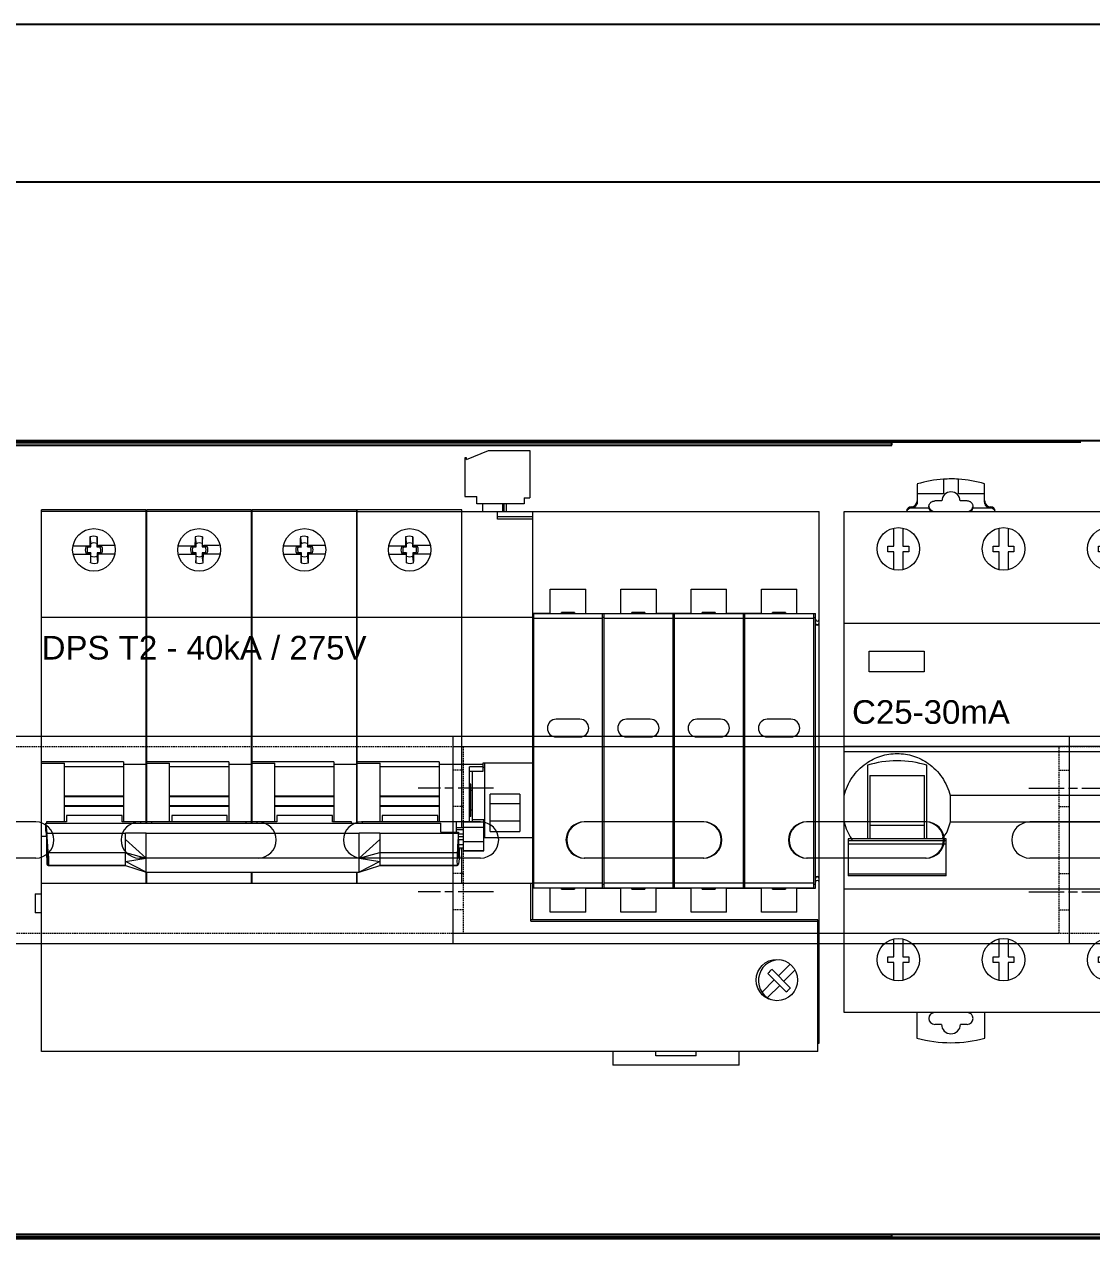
# Model space of a CAD drawing. Header units: millimetres. Extents: x 8199 to 54578, y -26210 to 18307.
# Drawn here: x 46517.7 to 46698.2, y -14717.5 to -14512 of the extents above; entities that cross this region are included whole.
import ezdxf

# ---------------------------------------------------------------- set-up
doc = ezdxf.new("R2010")
doc.units = ezdxf.units.MM
doc.header["$MEASUREMENT"] = 0
doc.linetypes.add('AM_ISO08W050x2', pattern=[9, 6, -0.75, 1.5, -0.75])
doc.linetypes.add('HIDDEN', pattern=[0.375, 0.25, -0.125])
for name, color, linetype, lineweight in [('Centros', 253, 'AM_ISO08W050x2', 15), ('ELECT-FUERZA-MOTRIZ', 170, 'Continuous', 20), ('Ocultas', 252, 'HIDDEN', 15), ('Perfil C1', 50, 'Continuous', 15)]:
    doc.layers.add(name, color=color, linetype=linetype, lineweight=lineweight)
doc.styles.add('Annotative', font='arial.ttf')

# ---------------------------------------------------------------- blocks, each defined once
blk = doc.blocks.new('A$C41F979FE')
at = {"layer": 'Centros'}
for p, q in [((12.78, 26.25), (0, 26.25)), ((253.95, 26.25), (266.73, 26.25)), ((12.78, 8.75), (0, 8.75)), ((253.95, 8.75), (266.73, 8.75))]:
    blk.add_line(p, q, dxfattribs=at)
at = {"layer": 'Ocultas'}
for p, q in [((259.12, 33.25), (5.87, 33.25)), ((7.62, 33.25), (7.62, 1.75)), ((259.12, 1.75), (259.12, 33.25)), ((7.62, 29.31), (5.87, 29.31)), ((259.12, 29.31), (260.87, 29.31)), ((7.62, 23.19), (5.87, 23.19)), ((259.12, 23.19), (260.87, 23.19)), ((7.62, 11.81), (5.87, 11.81)), ((259.12, 11.81), (260.87, 11.81)), ((7.62, 5.69), (5.87, 5.69)), ((259.12, 5.69), (260.87, 5.69)), ((5.87, 1.75), (259.12, 1.75))]:
    blk.add_line(p, q, dxfattribs=at)
at = {"layer": 'Perfil C1'}
for p, q in [((260.87, 35), (5.87, 35)), ((5.87, 35), (5.87, 0)), ((260.87, 0), (260.87, 35)), ((48.35, 20.56), (28.23, 20.56)), ((85.98, 20.56), (65.85, 20.56)), ((123.6, 20.56), (103.48, 20.56)), ((161.23, 20.56), (141.1, 20.56)), ((198.85, 20.56), (178.73, 20.56)), ((236.48, 20.56), (216.35, 20.56)), ((48.35, 14.44), (28.23, 14.44)), ((85.98, 14.44), (65.85, 14.44)), ((123.6, 14.44), (103.48, 14.44)), ((161.23, 14.44), (141.1, 14.44)), ((198.85, 14.44), (178.73, 14.44)), ((236.48, 14.44), (216.35, 14.44)), ((5.87, 0), (260.87, 0))]:
    blk.add_line(p, q, dxfattribs=at)
for centre, start, end in [((28.23, 17.5), 90, 270), ((48.35, 17.5), 270, 90), ((65.85, 17.5), 90, 270), ((85.98, 17.5), 270, 90), ((103.48, 17.5), 90, 270), ((123.6, 17.5), 270, 90), ((141.1, 17.5), 90, 270), ((161.23, 17.5), 270, 90), ((178.73, 17.5), 90, 270), ((198.85, 17.5), 270, 90), ((216.35, 17.5), 90, 270), ((236.48, 17.5), 270, 90)]:
    blk.add_arc(centre, 3.06, start, end, dxfattribs=at)
blk = doc.blocks.new('Descargador por sobretension')
at = {"layer": 'ELECT-FUERZA-MOTRIZ', "color": 7, "linetype": 'Continuous'}
for p, q in [((71.85, 100.2), (75.6, 101.7)), ((75.6, 101.7), (82.6, 101.7)), ((82.6, 101.7), (82.6, 93.7)), ((71.6, 100.45), (71.6, 93.95)), ((71.85, 100.45), (71.6, 100.45)), ((71.85, 100.2), (71.85, 100.45)), ((71.6, 93.95), (73.6, 93.95)), ((73.6, 92.7), (73.6, 93.95)), ((81.6, 92.7), (73.6, 92.7)), ((74.6, 92.7), (74.6, 91.4)), ((78, 91.4), (78, 92.7)), ((78.1, 92.7), (78.1, 91.4)), ((78.2, 92.7), (78.2, 91.4)), ((78.6, 92.7), (78.6, 91.4)), ((81.6, 93.7), (81.6, 92.7)), ((81.6, 93.7), (82.6, 93.7)), ((0, 0), (0, 91.7)), ((17.7, 91.7), (0, 91.7)), ((17.7, 91.4), (0, 91.4)), ((17.7, 38.66), (17.7, 91.7)), ((17.8, 38.66), (17.8, 91.7)), ((35.5, 91.7), (17.8, 91.7)), ((35.5, 91.4), (17.8, 91.4)), ((35.5, 38.66), (35.5, 91.7)), ((35.6, 38.66), (35.6, 91.7)), ((53.3, 91.7), (35.6, 91.7)), ((53.3, 91.4), (35.6, 91.4)), ((53.3, 38.66), (53.3, 91.7)), ((53.4, 38.66), (53.4, 91.7)), ((71.1, 91.7), (53.4, 91.7)), ((53.4, 91.4), (131.5, 91.4)), ((71.1, 37.94), (71.1, 91.7)), ((77.1, 90.1), (77.1, 91.4)), ((83.1, 90.5), (77.1, 90.5)), ((83.1, 22.28), (83.1, 91.4)), ((131.5, 1.4), (131.5, 91.4)), ((83.1, 90.1), (77.1, 90.1)), ((5.43, 85.57), (8.27, 85.59)), ((7.48, 85.42), (8.27, 85.44)), ((8.31, 84.32), (7.5, 84.33)), ((7.73, 84.36), (7.81, 84.37)), ((8, 84.37), (7.81, 84.37)), ((8.27, 85.59), (8.27, 85.44)), ((8.27, 85.44), (8.33, 85.41)), ((8.34, 84.38), (8.31, 84.32)), ((8.32, 84.2), (8.31, 84.32)), ((8.34, 84.22), (8.34, 84.38)), ((9.36, 85.95), (9.36, 85.58)), ((9.36, 85.58), (9.36, 85.42)), ((9.36, 85.42), (9.39, 85.48)), ((9.37, 84.39), (9.43, 84.36)), ((9.38, 85.6), (9.43, 85.61)), ((9.38, 85.6), (9.39, 85.48)), ((9.39, 85.48), (10.2, 85.47)), ((10.22, 84.38), (9.43, 84.36)), ((9.43, 84.21), (9.43, 84.36)), ((9.44, 85.62), (9.61, 85.62)), ((9.7, 85.43), (9.89, 85.43)), ((9.97, 85.44), (9.89, 85.43)), ((12.25, 85.63), (9.95, 85.61)), ((23.23, 85.57), (26.07, 85.59)), ((25.28, 85.42), (26.07, 85.44)), ((26.11, 84.32), (25.3, 84.33)), ((25.53, 84.36), (25.61, 84.37)), ((25.8, 84.37), (25.61, 84.37)), ((26.07, 85.59), (26.07, 85.44)), ((26.07, 85.44), (26.13, 85.41)), ((26.14, 84.38), (26.11, 84.32)), ((26.12, 84.2), (26.11, 84.32)), ((26.14, 84.22), (26.14, 84.38)), ((27.16, 85.95), (27.16, 85.58)), ((27.16, 85.58), (27.16, 85.42)), ((27.16, 85.42), (27.19, 85.48)), ((27.17, 84.39), (27.23, 84.36)), ((27.18, 85.6), (27.23, 85.61)), ((27.18, 85.6), (27.19, 85.48)), ((27.19, 85.48), (28, 85.47)), ((28.02, 84.38), (27.23, 84.36)), ((27.23, 84.21), (27.23, 84.36)), ((27.24, 85.62), (27.41, 85.62)), ((27.5, 85.43), (27.69, 85.43)), ((27.77, 85.44), (27.69, 85.43)), ((30.05, 85.63), (27.75, 85.61)), ((41.03, 85.57), (43.87, 85.59)), ((43.08, 85.42), (43.87, 85.44)), ((43.91, 84.32), (43.1, 84.33)), ((43.33, 84.36), (43.41, 84.37)), ((43.6, 84.37), (43.41, 84.37)), ((43.87, 85.59), (43.87, 85.44)), ((43.87, 85.44), (43.93, 85.41)), ((43.94, 84.38), (43.91, 84.32)), ((43.92, 84.2), (43.91, 84.32)), ((43.94, 84.22), (43.94, 84.38)), ((44.96, 85.95), (44.96, 85.58)), ((44.96, 85.58), (44.96, 85.42)), ((44.96, 85.42), (44.99, 85.48)), ((44.97, 84.39), (45.03, 84.36)), ((44.98, 85.6), (45.03, 85.61)), ((44.98, 85.6), (44.99, 85.48)), ((44.99, 85.48), (45.8, 85.47)), ((45.82, 84.38), (45.03, 84.36)), ((45.03, 84.21), (45.03, 84.36)), ((45.04, 85.62), (45.21, 85.62)), ((45.3, 85.43), (45.49, 85.43)), ((45.57, 85.44), (45.49, 85.43)), ((47.85, 85.63), (45.55, 85.61)), ((58.83, 85.57), (61.67, 85.59)), ((60.88, 85.42), (61.67, 85.44)), ((61.71, 84.32), (60.9, 84.33)), ((61.13, 84.36), (61.21, 84.37)), ((61.4, 84.37), (61.21, 84.37)), ((61.67, 85.59), (61.67, 85.44)), ((61.67, 85.44), (61.73, 85.41)), ((61.74, 84.38), (61.71, 84.32)), ((61.72, 84.2), (61.71, 84.32)), ((61.74, 84.22), (61.74, 84.38)), ((62.76, 85.95), (62.76, 85.58)), ((62.76, 85.58), (62.76, 85.42)), ((62.76, 85.42), (62.79, 85.48)), ((62.77, 84.39), (62.83, 84.36)), ((62.78, 85.6), (62.83, 85.61)), ((62.78, 85.6), (62.79, 85.48)), ((62.79, 85.48), (63.6, 85.47)), ((63.62, 84.38), (62.83, 84.36)), ((62.83, 84.21), (62.83, 84.36)), ((62.84, 85.62), (63.01, 85.62)), ((63.1, 85.43), (63.29, 85.43)), ((63.37, 85.44), (63.29, 85.43)), ((65.65, 85.63), (63.35, 85.61)), ((5.45, 84.17), (7.75, 84.19)), ((8.32, 84.2), (8.27, 84.19)), ((8.34, 83.85), (8.34, 84.22)), ((9.43, 84.21), (12.27, 84.23)), ((23.25, 84.17), (25.55, 84.19)), ((26.12, 84.2), (26.07, 84.19)), ((26.14, 83.85), (26.14, 84.22)), ((27.23, 84.21), (30.07, 84.23)), ((41.05, 84.17), (43.35, 84.19)), ((43.92, 84.2), (43.87, 84.19)), ((43.94, 83.85), (43.94, 84.22)), ((45.03, 84.21), (47.87, 84.23)), ((58.85, 84.17), (61.15, 84.19)), ((61.72, 84.2), (61.67, 84.19)), ((61.74, 83.85), (61.74, 84.22)), ((62.83, 84.21), (65.67, 84.23)), ((86.05, 74.1), (86.05, 78.23)), ((86.05, 78.23), (92.05, 78.23)), ((92.05, 74.1), (92.05, 78.23)), ((97.95, 78.23), (103.95, 78.23)), ((97.95, 74.1), (97.95, 78.23)), ((103.95, 78.23), (103.95, 74.1)), ((109.85, 78.23), (115.85, 78.23)), ((109.85, 74.1), (109.85, 78.23)), ((115.85, 74.1), (115.85, 78.23)), ((121.75, 78.23), (127.75, 78.23)), ((121.75, 74.1), (121.75, 78.23)), ((127.75, 74.1), (127.75, 78.23)), ((86.05, 74.15), (83.1, 74.15)), ((83.2, 74.1), (83.2, 27.7)), ((94.9, 74.1), (83.2, 74.1)), ((87.95, 74.1), (87.95, 74.3)), ((90.15, 74.3), (87.95, 74.3)), ((90.15, 74.3), (90.15, 74.1)), ((92.05, 74.15), (97.95, 74.15)), ((94.9, 27.7), (94.9, 74.1)), ((106.8, 74.1), (95.1, 74.1)), ((95.1, 74.1), (95.1, 27.7)), ((102.05, 74.3), (99.85, 74.3)), ((99.85, 74.1), (99.85, 74.3)), ((102.05, 74.3), (102.05, 74.1)), ((109.85, 74.15), (103.95, 74.15)), ((106.8, 27.7), (106.8, 74.1)), ((118.7, 74.1), (107, 74.1)), ((107, 74.1), (107, 27.7)), ((113.95, 74.3), (111.75, 74.3)), ((111.75, 74.1), (111.75, 74.3)), ((113.95, 74.3), (113.95, 74.1)), ((121.75, 74.15), (115.85, 74.15)), ((118.7, 27.7), (118.7, 74.1)), ((130.6, 74.1), (118.9, 74.1)), ((118.9, 74.1), (118.9, 27.7)), ((125.85, 74.3), (123.65, 74.3)), ((123.65, 74.1), (123.65, 74.3)), ((125.85, 74.3), (125.85, 74.1)), ((127.75, 74.15), (130.9, 74.15)), ((130.6, 27.7), (130.6, 74.1)), ((130.9, 27.65), (130.9, 74.15)), ((0, 73.5), (17.7, 73.5)), ((17.8, 73.5), (35.5, 73.5)), ((35.6, 73.5), (53.3, 73.5)), ((53.4, 73.5), (83.1, 73.5)), ((83.2, 73.45), (83.1, 73.45)), ((83.2, 73.33), (94.9, 73.33)), ((95.1, 73.45), (94.9, 73.45)), ((95.1, 73.33), (106.8, 73.33)), ((107, 73.45), (106.8, 73.45)), ((107, 73.33), (118.7, 73.33)), ((118.9, 73.45), (118.7, 73.45)), ((118.9, 73.33), (130.6, 73.33)), ((130.6, 73.45), (130.9, 73.45)), ((91.05, 56.23), (87.05, 56.23)), ((102.95, 56.23), (98.95, 56.23)), ((114.85, 56.23), (110.85, 56.23)), ((126.75, 56.23), (122.75, 56.23)), ((87.05, 53.23), (91.05, 53.23)), ((98.95, 53.23), (102.95, 53.23)), ((110.85, 53.23), (114.85, 53.23)), ((122.75, 53.23), (126.75, 53.23)), ((13.85, 49.02), (0, 49.02)), ((0, 48.78), (3.85, 48.78)), ((3.85, 38.86), (3.85, 48.78)), ((3.85, 48.22), (13.85, 48.22)), ((13.85, 49.02), (13.85, 38.86)), ((13.85, 48.61), (17.7, 48.61)), ((31.65, 49.02), (17.8, 49.02)), ((17.8, 48.78), (21.65, 48.78)), ((21.65, 38.86), (21.65, 48.78)), ((21.65, 48.22), (31.65, 48.22)), ((31.65, 49.02), (31.65, 38.86)), ((31.65, 48.61), (35.5, 48.61)), ((49.45, 49.02), (35.6, 49.02)), ((35.6, 48.78), (39.45, 48.78)), ((39.45, 38.86), (39.45, 48.78)), ((39.45, 48.22), (49.45, 48.22)), ((49.45, 49.02), (49.45, 38.86)), ((49.45, 48.61), (53.3, 48.61)), ((67.25, 49.02), (53.4, 49.02)), ((53.4, 48.78), (57.25, 48.78)), ((57.25, 38.86), (57.25, 48.78)), ((57.25, 48.22), (67.25, 48.22)), ((67.25, 49.02), (67.25, 38.86)), ((67.25, 48.61), (74.7, 48.61)), ((74.7, 48.18), (72.4, 48.18)), ((72.4, 38.9), (72.4, 48.18)), ((72.4, 47.47), (74.7, 47.47)), ((72.8, 47.47), (72.8, 38.9)), ((74.7, 48.84), (83.1, 48.84)), ((74.7, 47.47), (74.7, 48.84)), ((74.7, 48.1), (74.9, 48.1)), ((74.9, 48.84), (74.9, 36.16)), ((72.6, 45.25), (72.4, 45.25)), ((72.6, 39.75), (72.6, 45.25)), ((13.85, 43.19), (3.85, 43.19)), ((31.65, 43.19), (21.65, 43.19)), ((49.45, 43.19), (39.45, 43.19)), ((67.25, 43.19), (57.25, 43.19)), ((72.8, 44.15), (72.6, 44.15)), ((80.9, 43.55), (75.9, 43.55)), ((75.9, 37.24), (75.9, 43.55)), ((80.9, 43.55), (80.9, 37.24)), ((3.85, 43.15), (13.85, 43.15)), ((13.85, 41.56), (3.85, 41.56)), ((3.85, 41.51), (13.85, 41.51)), ((21.65, 43.15), (31.65, 43.15)), ((31.65, 41.56), (21.65, 41.56)), ((21.65, 41.51), (31.65, 41.51)), ((39.45, 43.15), (49.45, 43.15)), ((49.45, 41.56), (39.45, 41.56)), ((39.45, 41.51), (49.45, 41.51)), ((57.25, 43.15), (67.25, 43.15)), ((67.25, 41.56), (57.25, 41.56)), ((57.25, 41.51), (67.25, 41.51)), ((75.9, 42), (80.9, 42)), ((4.2, 39.94), (4.2, 38.86)), ((13.6, 39.94), (4.2, 39.94)), ((13.6, 38.86), (13.6, 39.94)), ((22, 39.94), (22, 38.86)), ((31.4, 39.94), (22, 39.94)), ((31.4, 38.86), (31.4, 39.94)), ((39.8, 39.94), (39.8, 38.86)), ((49.2, 39.94), (39.8, 39.94)), ((49.2, 38.86), (49.2, 39.94)), ((57.6, 39.94), (57.6, 38.86)), ((67, 39.94), (57.6, 39.94)), ((67, 38.86), (67, 39.94)), ((72.6, 39.75), (72.4, 39.75)), ((72.8, 40.85), (72.6, 40.85)), ((74.8, 39.19), (72.8, 39.19)), ((74.8, 33.96), (74.8, 39.19)), ((0.7, 37.31), (0.7, 38.66)), ((0.7, 38.66), (67.5, 38.66)), ((0.7, 38.65), (67.5, 38.65)), ((0.7, 38.52), (0.88, 36.95)), ((0.7, 37.31), (0.89, 35.78)), ((0.8, 38.86), (0.8, 38.66)), ((4.2, 38.86), (0.8, 38.86)), ((16.8, 38.86), (13.6, 38.86)), ((16.8, 38.66), (16.8, 38.86)), ((18.6, 38.86), (18.6, 38.66)), ((22, 38.86), (18.6, 38.86)), ((34.6, 38.86), (31.4, 38.86)), ((34.6, 38.66), (34.6, 38.86)), ((36.4, 38.86), (36.4, 38.66)), ((39.8, 38.86), (36.4, 38.86)), ((52.4, 38.86), (49.2, 38.86)), ((52.4, 38.66), (52.4, 38.86)), ((54.2, 38.86), (54.2, 38.66)), ((57.6, 38.86), (54.2, 38.86)), ((70.2, 38.86), (67, 38.86)), ((67.5, 37.15), (67.5, 38.66)), ((67.5, 37.15), (70.54, 37.15)), ((70.2, 37.15), (70.2, 38.86)), ((70.2, 37.94), (71.3, 37.94)), ((70.2, 37.55), (71.3, 37.55)), ((70.54, 37.15), (70.52, 36.95)), ((70.54, 36), (70.54, 37.15)), ((71.3, 38.9), (74.8, 38.9)), ((71.3, 38.9), (71.3, 33.96)), ((71.3, 37.98), (74.8, 37.98)), ((80.9, 39), (75.9, 39)), ((75.9, 37.24), (80.9, 37.24)), ((0.81, 36.39), (0, 36.39)), ((0.8, 36.49), (0.8, 32.83)), ((0.89, 35.64), (0.8, 35.64)), ((0.88, 36.95), (14.2, 36.95)), ((0.89, 32.83), (0.89, 35.78)), ((14.2, 31.46), (14.2, 36.95)), ((17.7, 36.93), (14.2, 36.95)), ((14.2, 35.89), (17.7, 32.72)), ((17.7, 28.5), (17.7, 36.93)), ((17.7, 36.93), (53.7, 36.93)), ((57.2, 36.95), (53.7, 36.93)), ((53.7, 30.33), (53.7, 36.93)), ((53.7, 32.72), (57.2, 35.89)), ((57.2, 36.95), (70.52, 36.95)), ((57.2, 36.95), (57.2, 31.46)), ((70.51, 35.78), (70.54, 36)), ((70.51, 35.78), (70.51, 32.83)), ((71.3, 34.98), (70.51, 34.98)), ((70.53, 35.87), (71.3, 35.87)), ((71.3, 36.76), (70.54, 36.76)), ((70.54, 36.37), (71.3, 36.37)), ((71.3, 35.54), (74.8, 35.54)), ((74.8, 36.9), (74.9, 36.9)), ((83.1, 36.16), (74.8, 36.16)), ((1.03, 33.96), (1.13, 33.06)), ((1.1, 33.67), (14.2, 33.67)), ((1.15, 33.04), (1.15, 31.64)), ((14.2, 33.67), (17.7, 32.72)), ((53.7, 32.72), (57.2, 33.67)), ((57.2, 33.67), (70.3, 33.67)), ((70.51, 34.48), (71.3, 34.48)), ((70.7, 34.32), (70.51, 32.83)), ((70.7, 33.12), (70.52, 31.71)), ((70.7, 33.12), (70.7, 34.48)), ((71.1, 28.5), (71.1, 34.48)), ((71.3, 33.97), (74.8, 33.97)), ((74.8, 33.96), (71.3, 33.96)), ((0.89, 32.83), (0.8, 32.83)), ((0.86, 32.83), (0.86, 31.89)), ((0.86, 31.89), (0.88, 31.71)), ((0.89, 32.83), (0.88, 32.84)), ((1.15, 32.46), (1.03, 32.38)), ((1.03, 32.38), (1.13, 31.63)), ((1.1, 31.5), (1.04, 31.46)), ((14.2, 31.46), (1.04, 31.46)), ((1.1, 31.5), (14.2, 31.5)), ((14.2, 32.18), (17.7, 32.72)), ((17.7, 30.33), (14.2, 32.18)), ((14.2, 31.5), (17.7, 30.33)), ((14.2, 31.46), (17.7, 30.33)), ((53.7, 32.72), (17.7, 32.72)), ((53.7, 32.72), (57.2, 32.18)), ((57.2, 32.18), (53.7, 30.33)), ((53.7, 30.33), (57.2, 31.5)), ((53.7, 30.33), (57.2, 31.46)), ((57.2, 31.5), (70.3, 31.5)), ((70.36, 31.46), (57.2, 31.46)), ((70.36, 31.46), (70.3, 31.5)), ((17.7, 30.33), (53.7, 30.33)), ((17.8, 28.5), (17.8, 30.33)), ((35.5, 28.5), (35.5, 30.33)), ((35.6, 28.5), (35.6, 30.33)), ((53.3, 28.5), (53.3, 30.33)), ((53.4, 28.5), (53.4, 30.33)), ((0, 28.5), (83.1, 28.5)), ((82.73, 22.05), (82.73, 28.5)), ((83.2, 28.35), (83.1, 28.35)), ((86.05, 27.65), (83.1, 27.65)), ((94.9, 28.47), (83.2, 28.47)), ((83.2, 27.7), (94.9, 27.7)), ((86.05, 23.57), (86.05, 27.7)), ((87.95, 27.5), (87.95, 27.7)), ((87.95, 27.5), (90.15, 27.5)), ((90.15, 27.7), (90.15, 27.5)), ((92.05, 23.57), (92.05, 27.7)), ((92.05, 27.65), (97.95, 27.65)), ((94.9, 28.35), (95.1, 28.35)), ((106.8, 28.47), (95.1, 28.47)), ((95.1, 27.7), (106.8, 27.7)), ((97.95, 23.57), (97.95, 27.7)), ((99.85, 27.5), (99.85, 27.7)), ((99.85, 27.5), (102.05, 27.5)), ((102.05, 27.7), (102.05, 27.5)), ((103.95, 23.57), (103.95, 27.7)), ((103.95, 27.65), (109.85, 27.65)), ((106.8, 28.35), (107, 28.35)), ((118.7, 28.47), (107, 28.47)), ((107, 27.7), (118.7, 27.7)), ((109.85, 23.57), (109.85, 27.7)), ((111.75, 27.5), (111.75, 27.7)), ((111.75, 27.5), (113.95, 27.5)), ((113.95, 27.7), (113.95, 27.5)), ((115.85, 23.57), (115.85, 27.7)), ((115.85, 27.65), (121.75, 27.65)), ((118.7, 28.35), (118.9, 28.35)), ((130.6, 28.47), (118.9, 28.47)), ((118.9, 27.7), (130.6, 27.7)), ((121.75, 23.57), (121.75, 27.7)), ((123.65, 27.5), (123.65, 27.7)), ((123.65, 27.5), (125.85, 27.5)), ((125.85, 27.7), (125.85, 27.5)), ((127.75, 23.57), (127.75, 27.7)), ((127.75, 27.65), (130.9, 27.65)), ((130.6, 28.35), (130.9, 28.35)), ((-1.1, 26.7), (-1.1, 23.5)), ((-1.1, 26.7), (0, 26.7)), ((0, 23.5), (-1.1, 23.5)), ((92.05, 23.57), (86.05, 23.57)), ((103.95, 23.57), (97.95, 23.57)), ((115.85, 23.57), (109.85, 23.57)), ((127.75, 23.57), (121.75, 23.57)), ((131.28, 22.28), (82.73, 22.28)), ((82.73, 22.05), (131.28, 22.05)), ((131.28, 0), (131.28, 22.28)), ((126.54, 14.71), (124.64, 12.81)), ((122.86, 13.19), (125.94, 10.1)), ((126.64, 10.81), (123.56, 13.89)), ((127.43, 13.76), (125.56, 11.89)), ((123.94, 12.11), (121.88, 10.05)), ((124.86, 11.19), (122.86, 9.19)), ((131.28, 0), (0, 0)), ((96.6, 0), (96.6, -2.3)), ((103.9, -0.7), (103.9, 0)), ((110.7, -0.7), (110.7, 0)), ((118, -2.3), (118, 0)), ((131.28, 1.4), (131.5, 1.4)), ((110.7, -0.7), (103.9, -0.7)), ((118, -2.3), (96.6, -2.3))]:
    blk.add_line(p, q, dxfattribs=at)
for centre, radius in [((8.85, 84.9), 3.6), ((26.65, 84.9), 3.6), ((44.45, 84.9), 3.6), ((62.25, 84.9), 3.6), ((124.37, 12.1), 3.5)]:
    blk.add_circle(centre, radius, dxfattribs=at)
for centre, radius, start, end in [((108.27, 83.86), 100.15, 178.1533, 179.0065), ((8.85, 84.9), 2.29, 75.993, 107.3087), ((304.57, 75.35), 295.4, 177.7167, 177.9432), ((-233, 80.77), 242.48, 1.1464, 1.501), ((126.07, 83.86), 100.15, 178.1533, 179.0065), ((26.65, 84.9), 2.29, 75.993, 107.3087), ((322.37, 75.35), 295.4, 177.7167, 177.9432), ((-215.2, 80.77), 242.48, 1.1464, 1.501), ((143.87, 83.86), 100.15, 178.1533, 179.0065), ((44.45, 84.9), 2.29, 75.993, 107.3087), ((340.17, 75.35), 295.4, 177.7167, 177.9432), ((-197.4, 80.77), 242.48, 1.1464, 1.501), ((161.67, 83.86), 100.15, 178.1533, 179.0065), ((62.25, 84.9), 2.29, 75.993, 107.3087), ((357.97, 75.35), 295.4, 177.7167, 177.9432), ((-179.6, 80.77), 242.48, 1.1464, 1.501), ((8.85, 84.9), 1.47, 159.218, 202.9318), ((8.85, 84.9), 1.17, 154.1801, 207.098), ((8, 247.43), 162.02, 269.9273, 270.1172), ((9.46, 41.6), 42.8, 91.5043, 91.96), ((8.85, 84.9), 1.17, 64.1801, 117.098), ((8.24, 128.2), 42.8, 271.5043, 271.96), ((9.7, -77.63), 162.02, 89.9273, 90.1172), ((7.76, -17.2), 102.84, 88.7782, 88.9673), ((8.85, 84.9), 1.17, 334.1801, 27.098), ((8.85, 84.9), 1.47, 339.218, 22.9318), ((26.65, 84.9), 1.47, 159.218, 202.9318), ((26.65, 84.9), 1.17, 154.1801, 207.098), ((25.8, 247.43), 162.02, 269.9273, 270.1172), ((27.26, 41.6), 42.8, 91.5043, 91.96), ((26.65, 84.9), 1.17, 64.1801, 117.098), ((26.04, 128.2), 42.8, 271.5043, 271.96), ((27.5, -77.63), 162.02, 89.9273, 90.1172), ((25.56, -17.2), 102.84, 88.7782, 88.9673), ((26.65, 84.9), 1.17, 334.1801, 27.098), ((26.65, 84.9), 1.47, 339.218, 22.9318), ((44.45, 84.9), 1.47, 159.218, 202.9318), ((44.45, 84.9), 1.17, 154.1801, 207.098), ((43.6, 247.43), 162.02, 269.9273, 270.1172), ((45.06, 41.6), 42.8, 91.5043, 91.96), ((44.45, 84.9), 1.17, 64.1801, 117.098), ((43.84, 128.2), 42.8, 271.5043, 271.96), ((45.3, -77.63), 162.02, 89.9273, 90.1172), ((43.36, -17.2), 102.84, 88.7782, 88.9673), ((44.45, 84.9), 1.17, 334.1801, 27.098), ((44.45, 84.9), 1.47, 339.218, 22.9318), ((62.25, 84.9), 1.47, 159.218, 202.9318), ((62.25, 84.9), 1.17, 154.1801, 207.098), ((61.4, 247.43), 162.02, 269.9273, 270.1172), ((62.86, 41.6), 42.8, 91.5043, 91.96), ((62.25, 84.9), 1.17, 64.1801, 117.098), ((61.64, 128.2), 42.8, 271.5043, 271.96), ((63.1, -77.63), 162.02, 89.9273, 90.1172), ((61.16, -17.2), 102.84, 88.7782, 88.9673), ((62.25, 84.9), 1.17, 334.1801, 27.098), ((62.25, 84.9), 1.47, 339.218, 22.9318), ((9.95, 187.38), 103.22, 268.7784, 269.0615), ((255.66, 89.15), 247.45, 181.1499, 181.4974), ((-286.87, 94.45), 295.4, 357.7167, 357.9432), ((8.85, 84.9), 2.29, 255.993, 287.3087), ((8.85, 84.9), 1.17, 244.1801, 297.098), ((-88.61, 85.89), 98.19, 358.1448, 359.015), ((27.75, 187.38), 103.22, 268.7784, 269.0615), ((273.46, 89.15), 247.45, 181.1499, 181.4974), ((-269.07, 94.45), 295.4, 357.7167, 357.9432), ((26.65, 84.9), 2.29, 255.993, 287.3087), ((26.65, 84.9), 1.17, 244.1801, 297.098), ((-70.81, 85.89), 98.19, 358.1448, 359.015), ((45.55, 187.38), 103.22, 268.7784, 269.0615), ((291.26, 89.15), 247.45, 181.1499, 181.4974), ((-251.27, 94.45), 295.4, 357.7167, 357.9432), ((44.45, 84.9), 2.29, 255.993, 287.3087), ((44.45, 84.9), 1.17, 244.1801, 297.098), ((-53.01, 85.89), 98.19, 358.1448, 359.015), ((63.35, 187.38), 103.22, 268.7784, 269.0615), ((309.06, 89.15), 247.45, 181.1499, 181.4974), ((-233.47, 94.45), 295.4, 357.7167, 357.9432), ((62.25, 84.9), 2.29, 255.993, 287.3087), ((62.25, 84.9), 1.17, 244.1801, 297.098), ((-35.21, 85.89), 98.19, 358.1448, 359.015), ((131.2, 72.45), 0.3, 180, 0), ((87.05, 54.73), 1.5, 90, 270), ((91.05, 54.73), 1.5, 270, 90), ((98.95, 54.73), 1.5, 90, 270), ((102.95, 54.73), 1.5, 270, 90), ((110.85, 54.73), 1.5, 90, 270), ((114.85, 54.73), 1.5, 270, 90), ((122.75, 54.73), 1.5, 90, 270), ((126.75, 54.73), 1.5, 270, 90), ((131.2, 29.35), 0.3, 0, 180), ((124.75, 12), 3.5, 78.3629, 246.7044), ((124.75, 12), 2.24, 122.0816, 147.9183), ((124.75, 12), 2.24, 302.0816, 327.9183)]:
    blk.add_arc(centre, radius, start, end, dxfattribs=at)
for centre, major_axis, ratio, start_param, end_param in [((131.2, 73.15), (0, 0.301), 0.996195, -4.712389, -1.570796), ((0.33, 34.73), (-0.72, 11.55), 0.061184, -1.666363, -1.381038), ((71.07, 34.73), (0.72, 11.55), 0.061184, 1.381038, 1.666363), ((1.02, 33.24), (-0.07, 1.13), 0.061178, 5.39731, 8.714104), ((0.94, 33.89), (-0.15, 2.4), 0.061184, -1.926758, -1.666363), ((2.15, 33.89), (2.21, -2.21), 0.418388, -1.614918, -1.604315), ((70.46, 33.89), (0.15, 2.4), 0.061184, -4.616823, -3.215276), ((0.33, 43.01), (-0.72, 11.55), 0.061184, -3.353234, -3.145419), ((0.94, 33.89), (-0.15, 2.4), 0.061184, -3.067909, -2.807514), ((2.15, 33.89), (2.21, 2.21), 0.418388, -2.407431, -2.396828), ((71.07, 43.01), (0.72, 11.55), 0.061184, -3.137766, -2.929952), ((131.2, 28.65), (0, 0.301), 0.996195, -1.570796, 1.570796)]:
    blk.add_ellipse(centre, major_axis=major_axis, ratio=ratio, start_param=start_param, end_param=end_param, dxfattribs=at)
for points, knots in [([(8.17, 87.08), (8.18, 86.99), (8.23, 86.61), (8.28, 86.23), (8.32, 85.94)], [0, 0, 0, 0, 0.247369, 1, 1, 1, 1]), ([(25.97, 87.08), (25.98, 86.99), (26.03, 86.61), (26.08, 86.23), (26.12, 85.94)], [0, 0, 0, 0, 0.247369, 1, 1, 1, 1]), ([(43.77, 87.08), (43.78, 86.99), (43.83, 86.61), (43.88, 86.23), (43.92, 85.94)], [0, 0, 0, 0, 0.247369, 1, 1, 1, 1]), ([(61.57, 87.08), (61.58, 86.99), (61.63, 86.61), (61.68, 86.23), (61.72, 85.94)], [0, 0, 0, 0, 0.247369, 1, 1, 1, 1]), ([(8.33, 85.41), (8.33, 85.46), (8.33, 85.63), (8.32, 85.81), (8.32, 85.94)], [0, 0, 0, 0, 0.255821, 1, 1, 1, 1]), ([(9.37, 84.39), (9.37, 84.34), (9.37, 84.17), (9.38, 83.99), (9.38, 83.86)], [0, 0, 0, 0, 0.255821, 1, 1, 1, 1]), ([(26.13, 85.41), (26.13, 85.46), (26.13, 85.63), (26.12, 85.81), (26.12, 85.94)], [0, 0, 0, 0, 0.255821, 1, 1, 1, 1]), ([(27.17, 84.39), (27.17, 84.34), (27.17, 84.17), (27.18, 83.99), (27.18, 83.86)], [0, 0, 0, 0, 0.255821, 1, 1, 1, 1]), ([(43.93, 85.41), (43.93, 85.46), (43.93, 85.63), (43.92, 85.81), (43.92, 85.94)], [0, 0, 0, 0, 0.255821, 1, 1, 1, 1]), ([(44.97, 84.39), (44.97, 84.34), (44.97, 84.17), (44.98, 83.99), (44.98, 83.86)], [0, 0, 0, 0, 0.255821, 1, 1, 1, 1]), ([(61.73, 85.41), (61.73, 85.46), (61.73, 85.63), (61.72, 85.81), (61.72, 85.94)], [0, 0, 0, 0, 0.255821, 1, 1, 1, 1]), ([(62.77, 84.39), (62.77, 84.34), (62.77, 84.17), (62.78, 83.99), (62.78, 83.86)], [0, 0, 0, 0, 0.255821, 1, 1, 1, 1]), ([(9.53, 82.72), (9.52, 82.81), (9.47, 83.19), (9.42, 83.57), (9.38, 83.86)], [0, 0, 0, 0, 0.247369, 1, 1, 1, 1]), ([(27.33, 82.72), (27.32, 82.81), (27.27, 83.19), (27.22, 83.57), (27.18, 83.86)], [0, 0, 0, 0, 0.247369, 1, 1, 1, 1]), ([(45.13, 82.72), (45.12, 82.81), (45.07, 83.19), (45.02, 83.57), (44.98, 83.86)], [0, 0, 0, 0, 0.247369, 1, 1, 1, 1]), ([(62.93, 82.72), (62.92, 82.81), (62.87, 83.19), (62.82, 83.57), (62.78, 83.86)], [0, 0, 0, 0, 0.247369, 1, 1, 1, 1]), ([(130.9, 72.54), (130.9, 72.47), (130.96, 72.31), (131.12, 72.25), (131.2, 72.25)], [0, 0, 0, 0, 0.499326, 1, 1, 1, 1]), ([(131.2, 72.25), (131.28, 72.25), (131.44, 72.31), (131.5, 72.47), (131.5, 72.54)], [0, 0, 0, 0, 0.500674, 1, 1, 1, 1]), ([(131.2, 29.55), (131.12, 29.55), (130.96, 29.49), (130.9, 29.33), (130.9, 29.26)], [0, 0, 0, 0, 0.500674, 1, 1, 1, 1]), ([(131.5, 29.26), (131.5, 29.33), (131.44, 29.49), (131.28, 29.55), (131.2, 29.55)], [0, 0, 0, 0, 0.499326, 1, 1, 1, 1])]:
    blk.add_open_spline(points, degree=3, knots=knots, dxfattribs=at)
at = {"layer": 'ELECT-FUERZA-MOTRIZ', "style": 'Annotative'}
blk.add_attdef('DESCARGADOR', (0, 66.34), '', height=4, dxfattribs=at)
blk = doc.blocks.new('Disyunto Diferencial 4P')
at = {"layer": 'ELECT-FUERZA-MOTRIZ', "color": 0, "linetype": 'Continuous'}
for p, q in [((12.35, 4.64), (12.35, 3)), ((16.8, 5.46), (16.8, 3)), ((19.3, 3), (19.3, 5.47)), ((23.75, 3), (23.75, 4.65)), ((47.95, 4.64), (47.95, 3)), ((52.4, 5.46), (52.4, 3)), ((54.9, 3), (54.9, 5.47)), ((59.35, 3), (59.35, 4.65)), ((12.35, 3), (12.35, 1.57)), ((16.8, 3), (12.35, 3)), ((23.75, 3), (19.3, 3)), ((23.75, 1.57), (23.75, 3)), ((47.95, 3), (47.95, 1.57)), ((52.4, 3), (47.95, 3)), ((59.35, 3), (54.9, 3)), ((59.35, 1.57), (59.35, 3)), ((0, -84.8), (0, 0)), ((0, 0), (71.7, 0)), ((14.33, 0.54), (11.13, 0.54)), ((11.35, 0.57), (11.35, 0.8)), ((14.3, 0.77), (14.3, 0.77)), ((16.5, 1.77), (15.3, 1.77)), ((20.8, 1.77), (19.6, 1.77)), ((24.97, 0.54), (21.77, 0.54)), ((21.8, 0.77), (21.8, 0.77)), ((24.75, 0.57), (24.75, 0.8)), ((49.93, 0.54), (46.73, 0.54)), ((46.95, 0.57), (46.95, 0.8)), ((49.9, 0.77), (49.9, 0.77)), ((52.1, 1.77), (50.9, 1.77)), ((56.4, 1.77), (55.2, 1.77)), ((60.57, 0.54), (57.37, 0.54)), ((57.4, 0.77), (57.4, 0.77)), ((60.35, 0.57), (60.35, 0.8)), ((71.7, -84.8), (71.7, 0)), ((8.4, -5.85), (8.4, -2.82)), ((9.9, -2.82), (9.9, -5.85)), ((26.2, -5.85), (26.2, -2.82)), ((27.7, -2.82), (27.7, -5.85)), ((44, -5.85), (44, -2.82)), ((45.5, -2.82), (45.5, -5.85)), ((61.8, -5.85), (61.8, -2.82)), ((63.3, -2.82), (63.3, -5.85)), ((7.4, -6.84), (7.4, -5.85)), ((7.4, -5.85), (8.4, -5.85)), ((9.9, -5.85), (10.9, -5.85)), ((10.9, -5.85), (10.9, -6.84)), ((25.2, -6.84), (25.2, -5.85)), ((25.2, -5.85), (26.2, -5.85)), ((27.7, -5.85), (28.7, -5.85)), ((28.7, -5.85), (28.7, -6.84)), ((43, -6.84), (43, -5.85)), ((43, -5.85), (44, -5.85)), ((45.5, -5.85), (46.5, -5.85)), ((46.5, -5.85), (46.5, -6.84)), ((60.8, -6.84), (60.8, -5.85)), ((60.8, -5.85), (61.8, -5.85)), ((63.3, -5.85), (64.3, -5.85)), ((64.3, -5.85), (64.3, -6.84)), ((8.4, -6.84), (7.4, -6.84)), ((8.4, -9.87), (8.4, -6.84)), ((9.9, -6.84), (9.9, -9.87)), ((10.9, -6.84), (9.9, -6.84)), ((26.2, -6.84), (25.2, -6.84)), ((26.2, -9.87), (26.2, -6.84)), ((27.7, -6.84), (27.7, -9.87)), ((28.7, -6.84), (27.7, -6.84)), ((44, -6.84), (43, -6.84)), ((44, -9.87), (44, -6.84)), ((45.5, -6.84), (45.5, -9.87)), ((46.5, -6.84), (45.5, -6.84)), ((61.8, -6.84), (60.8, -6.84)), ((61.8, -9.87), (61.8, -6.84)), ((63.3, -6.84), (63.3, -9.87)), ((64.3, -6.84), (63.3, -6.84)), ((0, -18.9), (71.7, -18.9)), ((4.2, -27.14), (4.2, -23.64)), ((4.2, -23.64), (13.5, -23.64)), ((13.5, -23.64), (13.5, -27.14)), ((13.5, -27.14), (4.2, -27.14)), ((71.7, -39.78), (0, -39.78)), ((0, -40.6), (71.7, -40.6)), ((3.95, -42.96), (3.95, -55.39)), ((13.95, -55.39), (13.95, -42.96)), ((4.3, -44.67), (4.3, -55.39)), ((4.3, -44.67), (13.6, -44.67)), ((13.6, -55.39), (13.6, -44.67)), ((17.9, -48.09), (17.9, -52.6)), ((71.7, -48.09), (17.9, -48.09)), ((13.6, -53.16), (4.3, -53.16)), ((71.7, -52.6), (17.9, -52.6)), ((0.65, -55.39), (0.65, -61.68)), ((17.25, -55.39), (0.65, -55.39)), ((17.25, -61.68), (17.25, -55.39)), ((0.65, -55.67), (17.25, -55.67)), ((0.65, -56.24), (17.25, -56.24)), ((0.65, -61.32), (17.25, -61.32)), ((17.25, -61.68), (0.65, -61.68)), ((71.7, -63.9), (0, -63.9)), ((8.4, -75.36), (8.4, -72.33)), ((9.9, -72.33), (9.9, -75.36)), ((26.2, -75.36), (26.2, -72.33)), ((27.7, -72.33), (27.7, -75.36)), ((44, -75.36), (44, -72.33)), ((45.5, -72.33), (45.5, -75.36)), ((61.8, -75.36), (61.8, -72.33)), ((63.3, -72.33), (63.3, -75.36)), ((7.4, -75.36), (8.4, -75.36)), ((7.4, -76.35), (7.4, -75.36)), ((9.9, -75.36), (10.9, -75.36)), ((10.9, -75.36), (10.9, -76.35)), ((25.2, -75.36), (26.2, -75.36)), ((25.2, -76.35), (25.2, -75.36)), ((27.7, -75.36), (28.7, -75.36)), ((28.7, -75.36), (28.7, -76.35)), ((43, -75.36), (44, -75.36)), ((43, -76.35), (43, -75.36)), ((45.5, -75.36), (46.5, -75.36)), ((46.5, -75.36), (46.5, -76.35)), ((60.8, -75.36), (61.8, -75.36)), ((60.8, -76.35), (60.8, -75.36)), ((63.3, -75.36), (64.3, -75.36)), ((64.3, -75.36), (64.3, -76.35)), ((8.4, -76.35), (7.4, -76.35)), ((8.4, -79.38), (8.4, -76.35)), ((10.9, -76.35), (9.9, -76.35)), ((9.9, -76.35), (9.9, -79.38)), ((26.2, -76.35), (25.2, -76.35)), ((26.2, -79.38), (26.2, -76.35)), ((28.7, -76.35), (27.7, -76.35)), ((27.7, -76.35), (27.7, -79.38)), ((44, -76.35), (43, -76.35)), ((44, -79.38), (44, -76.35)), ((46.5, -76.35), (45.5, -76.35)), ((45.5, -76.35), (45.5, -79.38)), ((61.8, -76.35), (60.8, -76.35)), ((61.8, -79.38), (61.8, -76.35)), ((64.3, -76.35), (63.3, -76.35)), ((63.3, -76.35), (63.3, -79.38)), ((71.7, -84.8), (0, -84.8)), ((12.3, -84.8), (12.3, -89.14)), ((23.8, -89.14), (23.8, -84.8)), ((47.9, -84.8), (47.9, -89.14)), ((59.4, -89.14), (59.4, -84.8)), ((16.45, -86.8), (15.3, -86.8)), ((20.8, -86.8), (19.65, -86.8)), ((52.05, -86.8), (50.9, -86.8)), ((56.4, -86.8), (55.25, -86.8))]:
    blk.add_line(p, q, dxfattribs=at)
blk.add_lwpolyline([(17.9, -52.6), (17.33, -54.25), (16.52, -55.39)], dxfattribs=at)
for centre in [(9.15, -6.34), (26.95, -6.34), (44.75, -6.34), (62.55, -6.34), (9.15, -75.86), (26.95, -75.86), (44.75, -75.86), (62.55, -75.86)]:
    blk.add_circle(centre, 3.6, dxfattribs=at)
for centre, radius, start, end in [((18.07, -13.84), 19.35, 93.7668, 107.1978), ((18.07, -13.85), 19.35, 86.3591, 93.7668), ((18.07, -13.84), 19.35, 72.9337, 86.3591), ((53.67, -13.84), 19.35, 93.7668, 107.1978), ((53.67, -13.85), 19.35, 86.3591, 93.7668), ((53.67, -13.84), 19.35, 72.9337, 86.3591), ((11.35, 0), 0.799, 89.9232, 179.921), ((11.35, -0.23), 0.799, 105.7191, 162.5797), ((11.35, -0.23), 0.798, 89.9978, 105.8274), ((11.35, 1.8), 0.999, 269.9454, 347.0414), ((11.35, 1.8), 0.997, 347.1163, 359.9879), ((15.31, 0.77), 1.01, 180.0325, 193.2632), ((15.3, 1), 0.997, 186.5991, 192.9366), ((15.3, 1), 0.999, 193.0148, 270.0545), ((15.3, 0.77), 0.997, 193.3525, 232.1475), ((20.8, 1), 0.999, 269.9455, 346.9852), ((20.8, 0.77), 0.997, 307.8525, 346.6475), ((20.8, 1), 0.997, 347.0633, 353.3318), ((20.79, 0.77), 1.01, 346.738, 359.9678), ((24.75, 1.8), 0.997, 180.012, 192.94), ((24.75, 1.8), 0.999, 193.0148, 270.0545), ((24.75, 0), 0.799, 0.079, 90.0768), ((24.75, -0.23), 0.798, 74.1717, 90.003), ((24.75, -0.23), 0.799, 17.4202, 74.281), ((46.95, 0), 0.799, 89.9232, 179.921), ((46.95, -0.23), 0.799, 105.7191, 162.5797), ((46.95, -0.23), 0.798, 89.9978, 105.8274), ((46.95, 1.8), 0.999, 269.9454, 347.0414), ((46.95, 1.8), 0.997, 347.1163, 359.9879), ((50.91, 0.77), 1.01, 180.0325, 193.2632), ((50.9, 1), 0.997, 186.5991, 192.9366), ((50.9, 1), 0.999, 193.0148, 270.0545), ((50.9, 0.77), 0.997, 193.3525, 232.1475), ((56.4, 1), 0.999, 269.9455, 346.9852), ((56.4, 0.77), 0.997, 307.8525, 346.6475), ((56.4, 1), 0.997, 347.0633, 353.3318), ((56.39, 0.77), 1.01, 346.738, 359.9678), ((60.35, 1.8), 0.997, 180.012, 192.94), ((60.35, 1.8), 0.999, 193.0148, 270.0545), ((60.35, 0), 0.799, 0.079, 90.0768), ((60.35, -0.23), 0.798, 74.1717, 90.003), ((60.35, -0.23), 0.799, 17.4202, 74.281), ((9.12, -50.37), 9.39, 193.7464, 212.5243), ((9.06, -50.4), 9.32, 212.545, 214.5618), ((15.3, -85.8), 1, 90, 270), ((20.8, -85.8), 1, 270, 90), ((50.9, -85.8), 1, 90, 270), ((56.4, -85.8), 1, 270, 90), ((18.05, -86.8), 1.6, 180, 0), ((53.65, -86.8), 1.6, 180, 0), ((18.05, -67.9), 22, 254.849, 285.151), ((53.65, -67.9), 22, 254.849, 285.151)]:
    blk.add_arc(centre, radius, start, end, dxfattribs=at)
for centre in [(18.05, 1.77), (53.65, 1.77)]:
    blk.add_ellipse(centre, major_axis=(0, 1.55), ratio=0.997493, start_param=-1.570796, end_param=1.570796, dxfattribs=at)
for points, knots in [([(12.35, 1.57), (12.35, 1.51), (12.34, 1.37), (12.28, 1.18), (12.19, 1.01), (12.06, 0.86), (11.91, 0.73), (11.74, 0.64), (11.55, 0.58), (11.42, 0.57), (11.35, 0.57)], [0, 0, 0, 0, 0.124989, 0.250006, 0.374999, 0.500006, 0.625011, 0.750004, 0.875016, 1, 1, 1, 1]), ([(14.3, 0.77), (14.3, 0.83), (14.31, 0.97), (14.37, 1.15), (14.46, 1.33), (14.59, 1.48), (14.74, 1.61), (14.91, 1.7), (15.1, 1.76), (15.23, 1.77), (15.3, 1.77)], [0, 0, 0, 0, 0.124987, 0.250005, 0.374997, 0.500002, 0.625006, 0.749999, 0.875014, 1, 1, 1, 1]), ([(21.8, 0.77), (21.8, 0.83), (21.79, 0.97), (21.73, 1.15), (21.64, 1.33), (21.51, 1.48), (21.36, 1.61), (21.19, 1.7), (21, 1.76), (20.87, 1.77), (20.8, 1.77)], [0, 0, 0, 0, 0.124994, 0.250027, 0.37502, 0.500043, 0.625039, 0.750004, 0.875015, 1, 1, 1, 1]), ([(24.75, 0.57), (24.68, 0.57), (24.55, 0.58), (24.36, 0.64), (24.19, 0.73), (24.04, 0.86), (23.91, 1.01), (23.82, 1.18), (23.76, 1.37), (23.75, 1.51), (23.75, 1.57)], [0, 0, 0, 0, 0.124988, 0.250005, 0.374998, 0.500004, 0.625009, 0.750002, 0.875014, 1, 1, 1, 1]), ([(47.95, 1.57), (47.95, 1.51), (47.94, 1.37), (47.88, 1.18), (47.79, 1.01), (47.66, 0.86), (47.51, 0.73), (47.34, 0.64), (47.15, 0.58), (47.02, 0.57), (46.95, 0.57)], [0, 0, 0, 0, 0.124989, 0.250006, 0.374999, 0.500006, 0.625011, 0.750004, 0.875016, 1, 1, 1, 1]), ([(49.9, 0.77), (49.9, 0.83), (49.91, 0.97), (49.97, 1.15), (50.06, 1.33), (50.19, 1.48), (50.34, 1.61), (50.51, 1.7), (50.7, 1.76), (50.83, 1.77), (50.9, 1.77)], [0, 0, 0, 0, 0.124987, 0.250005, 0.374997, 0.500002, 0.625006, 0.749999, 0.875014, 1, 1, 1, 1]), ([(57.4, 0.77), (57.4, 0.83), (57.39, 0.97), (57.33, 1.15), (57.24, 1.33), (57.11, 1.48), (56.96, 1.61), (56.79, 1.7), (56.6, 1.76), (56.47, 1.77), (56.4, 1.77)], [0, 0, 0, 0, 0.124994, 0.250027, 0.37502, 0.500043, 0.625039, 0.750004, 0.875015, 1, 1, 1, 1]), ([(60.35, 0.57), (60.28, 0.57), (60.15, 0.58), (59.96, 0.64), (59.79, 0.73), (59.64, 0.86), (59.51, 1.01), (59.42, 1.18), (59.36, 1.37), (59.35, 1.51), (59.35, 1.57)], [0, 0, 0, 0, 0.124988, 0.250005, 0.374998, 0.500004, 0.625009, 0.750002, 0.875014, 1, 1, 1, 1]), ([(3.7, -42.64), (4.08, -42.37), (4.88, -41.89), (6.18, -41.36), (7.55, -41.04), (8.48, -40.97), (8.95, -40.97)], [0, 0, 0, 0, 0.249994, 0.499959, 0.750009, 1, 1, 1, 1]), ([(8.95, -40.97), (9.42, -40.97), (10.35, -41.04), (11.72, -41.36), (13.02, -41.89), (13.82, -42.37), (14.2, -42.64)], [0, 0, 0, 0, 0.24999, 0.500046, 0.750014, 1, 1, 1, 1]), ([(0, -48.09), (0.13, -47.54), (0.5, -46.48), (1.31, -45), (2.38, -43.69), (3.24, -42.96), (3.7, -42.64)], [0, 0, 0, 0, 0.249797, 0.499776, 0.749848, 1, 1, 1, 1]), ([(14.2, -42.64), (14.66, -42.96), (15.52, -43.69), (16.59, -45), (17.4, -46.48), (17.77, -47.54), (17.9, -48.09)], [0, 0, 0, 0, 0.250146, 0.500221, 0.750203, 1, 1, 1, 1])]:
    blk.add_open_spline(points, degree=3, knots=knots, dxfattribs=at)
for points in [[(8.95, -42.2), (7.22, -42.2), (5.48, -42.47), (3.95, -42.96)], [(13.95, -42.96), (12.42, -42.47), (10.68, -42.2), (8.95, -42.2)]]:
    blk.add_open_spline(points, degree=3, dxfattribs=at)
at = {"layer": 'ELECT-FUERZA-MOTRIZ', "style": 'Annotative'}
blk.add_attdef('TIPO', (1.32, -35.94), '', height=4, dxfattribs=at)

msp = doc.modelspace()

# ---------------------------------------------------------------- linework, layer by layer
at = {"color": 7, "linetype": 'Continuous'}
for p, q in [((46395.94236, -14512.01055), (46850.19525, -14512.01055)), ((46850.19525, -14538.73501), (46395.94236, -14538.73501)), ((46850.19525, -14582.49872), (46395.94236, -14582.49872)), ((46664.45543, -14582.81344), (46429.49236, -14582.81344)), ((46664.45543, -14583.26054), (46664.45543, -14582.72563)), ((46696.37805, -14582.72563), (46664.45543, -14582.72563)), ((46402.90365, -14583.26054), (46664.45543, -14583.26054)), ((46854.19525, -14717.52237), (46391.94236, -14717.52237)), ((46392.31387, -14716.75737), (46849.26722, -14716.75737)), ((46664.45543, -14717.20765), (46429.49236, -14717.20765)), ((46664.45543, -14717.29545), (46664.45543, -14716.75737)), ((46854.19525, -14717.29545), (46664.45543, -14717.29545))]:
    msp.add_line(p, q, dxfattribs=at)

# ---------------------------------------------------------------- block references
for p in [(46433.64587, -14667.54969), (46584.28644, -14667.54969)]:
    msp.add_blockref('A$C41F979FE', p)
at = {"layer": 'ELECT-FUERZA-MOTRIZ'}
msp.add_blockref('Descargador por sobretension', (46520.61975, -14685.84967), dxfattribs=at).add_auto_attribs({'DESCARGADOR': 'DPS T2 - 40kA / 275V'})
at = {"layer": 'ELECT-FUERZA-MOTRIZ', "color": 0}
msp.add_blockref('Disyunto Diferencial 4P', (46656.38676, -14594.44967), dxfattribs=at).add_auto_attribs({'TIPO': 'C25-30mA'})

doc.saveas('drawing.dxf')
